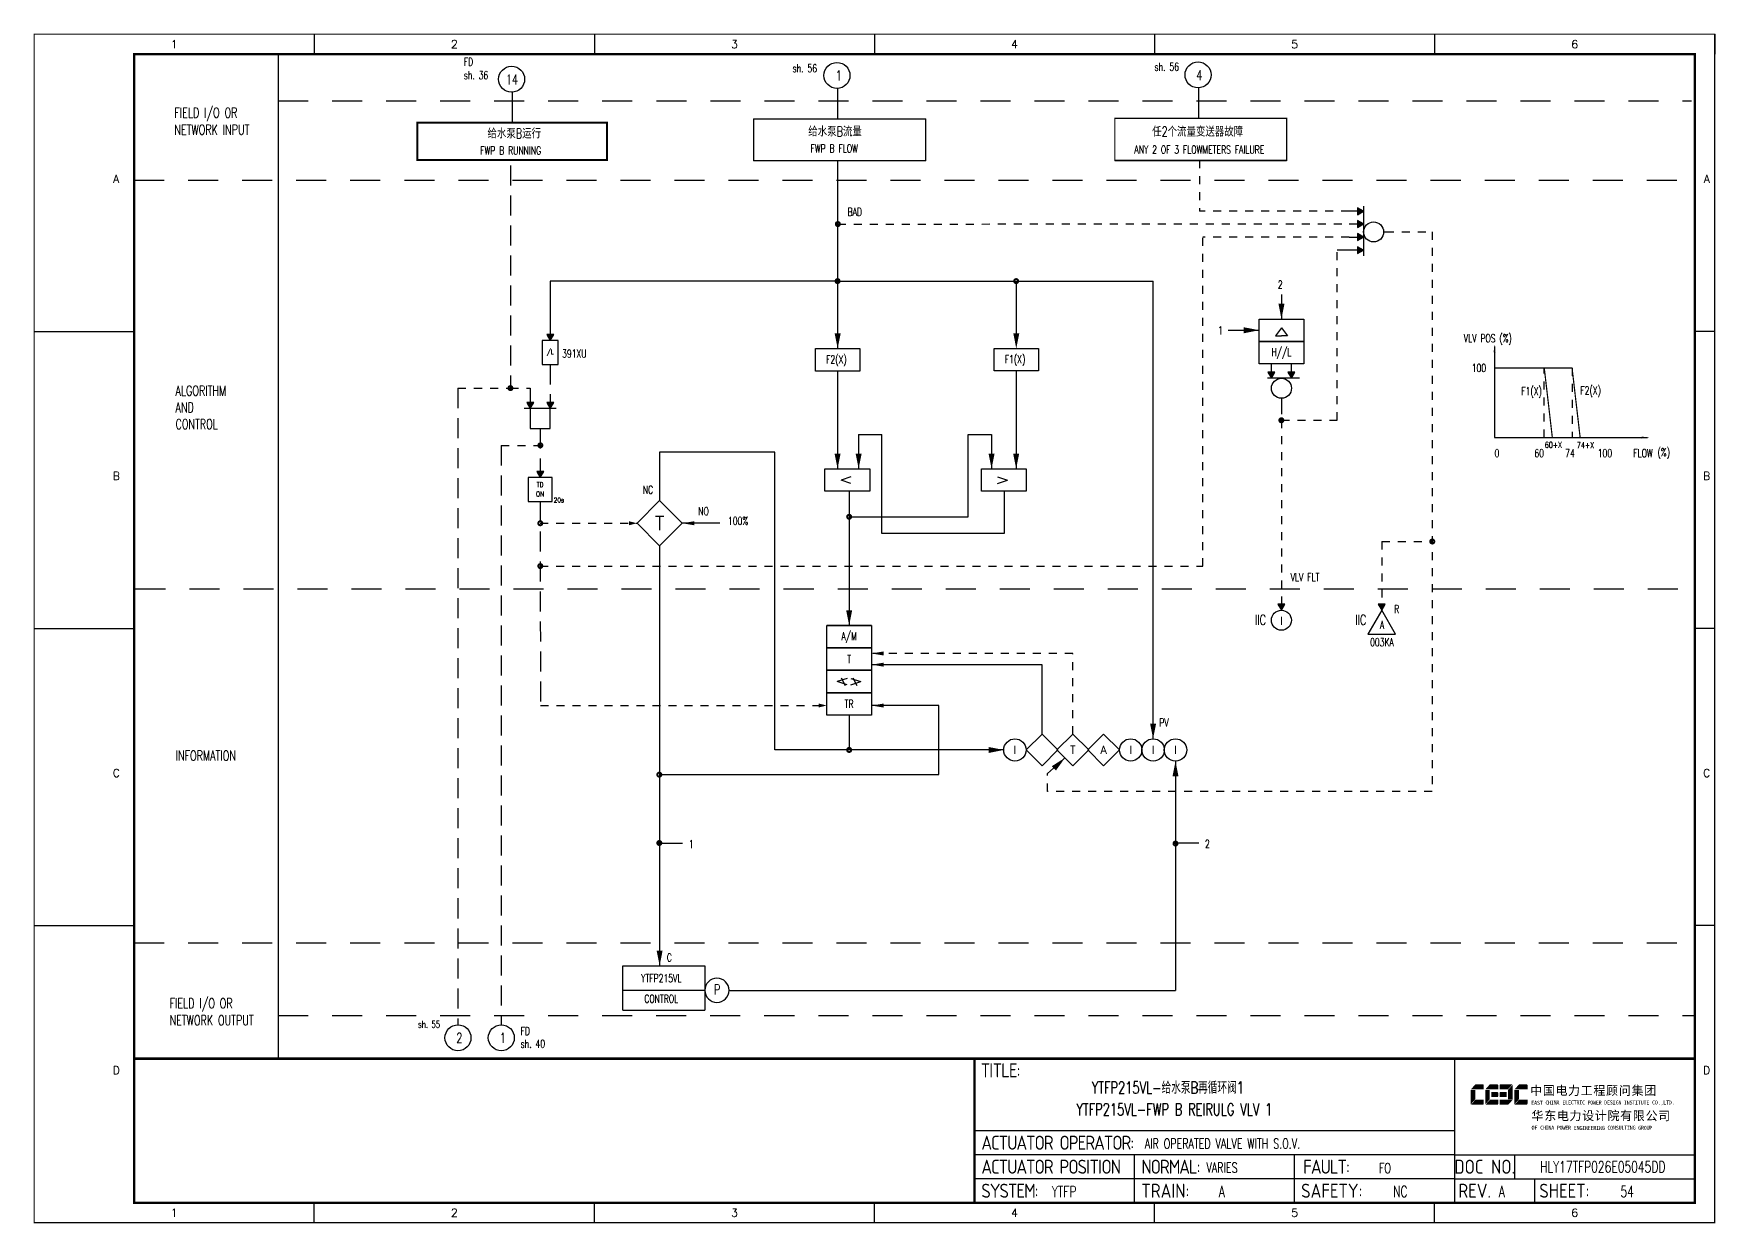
# Model space of a CAD drawing. Header units: millimetres. Extents: x 38833 to 52469, y 29493 to 32647.
# Drawn here: x 48469.6 to 48889.9, y 31646.2 to 31943.5 of the extents above; entities that cross this region are included whole.
import ezdxf
from ezdxf.enums import TextEntityAlignment as Align

# ---------------------------------------------------------------- set-up
doc = ezdxf.new("R2010")
doc.units = ezdxf.units.MM
for name, pattern in [('D2', [6, 2, -2, 2]), ('DASHED', [0.75, 0.5, -0.25]), ('JIS_02_0.7', [1.35, 0.75, -0.6])]:
    doc.linetypes.add(name, pattern=pattern)
for name, color, linetype in [('ALARM', 4, 'Continuous'), ('BLOCK', 7, 'Continuous'), ('BORDER', 1, 'Continuous'), ('DASH_2', 6, 'D2'), ('INSTRUMENT', 4, 'Continuous'), ('LINE_2', 6, 'Continuous'), ('MLINE', 6, 'Continuous'), ('TEXT', 7, 'Continuous'), ('TITLE', 1, 'Continuous'), ('TK', 7, 'Continuous'), ('图框_外框线', 7, 'Continuous'), ('图框_标题栏文字', 6, 'Continuous')]:
    doc.layers.add(name, color=color, linetype=linetype)
doc.styles.add('DANIEL', font='COMPLEX', dxfattribs={"width": 0.7, "bigfont": 'GVFS'})
doc.styles.add('ecepdi', font='simhei.ttf', dxfattribs={"width": 0.9})
doc.styles.get("Standard").update_dxf_attribs({"font": 'romans.shx', "width": 0.7, "bigfont": 'hztxta.shx'})
doc.styles.add('工程字', font='gbenor.shx', dxfattribs={"bigfont": 'gbcbig.shx'})

# ---------------------------------------------------------------- blocks, each defined once
blk = doc.blocks.new('A$C1E0003F3')
h = blk.add_hatch(color=152)
edge = h.paths.add_edge_path()
edge.add_ellipse((5.15, 4.41), major_axis=(0, 0.211), ratio=0.769231, start_angle=-90, end_angle=0)
edge.add_line((5.15, 4.62), (3.22, 4.62))
edge.add_line((3.22, 4.62), (2.09, 3.35))
edge.add_line((2.09, 3.35), (5.32, 3.35))
edge.add_line((5.32, 3.35), (5.32, 4.41))
h.paths.add_polyline_path([(3.22, 3.23), (2.09, 3.23), (2.09, -0.36), (3.22, 0.91)])
edge = h.paths.add_edge_path()
edge.add_line((5.32, 0.81), (3.27, 0.81))
edge.add_line((3.27, 0.81), (2.13, -0.46))
edge.add_line((2.13, -0.46), (5.15, -0.46))
edge.add_ellipse((5.15, -0.25), major_axis=(0, 0.211), ratio=0.769231, start_angle=180, end_angle=270)
edge.add_line((5.32, -0.25), (5.32, 0.81))
h = blk.add_hatch(color=152)
edge = h.paths.add_edge_path()
edge.add_ellipse((8.78, 4.41), major_axis=(0, 0.211), ratio=0.769231, start_angle=-90, end_angle=0)
edge.add_line((8.78, 4.62), (6.84, 4.62))
edge.add_line((6.84, 4.62), (5.71, 3.35))
edge.add_line((5.71, 3.35), (8.94, 3.35))
edge.add_line((8.94, 3.35), (8.94, 4.41))
h.paths.add_polyline_path([(6.84, 3.23), (5.71, 3.23), (5.71, -0.36), (6.84, 0.91)])
edge = h.paths.add_edge_path()
edge.add_ellipse((8.78, 2.49), major_axis=(0, 0.211), ratio=0.769231, start_angle=-90, end_angle=0)
edge.add_line((8.78, 2.7), (7.22, 2.7))
edge.add_line((7.22, 2.7), (7.22, 1.44))
edge.add_line((7.22, 1.44), (8.78, 1.44))
edge.add_ellipse((8.78, 1.65), major_axis=(0, 0.211), ratio=0.769231, start_angle=180, end_angle=270)
edge.add_line((8.94, 1.65), (8.94, 2.49))
edge = h.paths.add_edge_path()
edge.add_line((8.94, 0.81), (6.89, 0.81))
edge.add_line((6.89, 0.81), (5.75, -0.46))
edge.add_line((5.75, -0.46), (8.78, -0.46))
edge.add_ellipse((8.78, -0.25), major_axis=(0, 0.211), ratio=0.769231, start_angle=180, end_angle=270)
edge.add_line((8.94, -0.25), (8.94, 0.81))
h = blk.add_hatch(color=1)
edge = h.paths.add_edge_path()
edge.add_line((12.48, 4.62), (9.46, 4.62))
edge.add_ellipse((9.46, 4.41), major_axis=(0, 0.211), ratio=0.769231, start_angle=0, end_angle=90)
edge.add_line((9.3, 4.41), (9.3, 3.35))
edge.add_line((9.3, 3.35), (11.35, 3.35))
edge.add_line((11.35, 3.35), (12.48, 4.62))
h.paths.add_polyline_path([(12.57, 4.56), (11.38, 3.23), (11.38, 0.93), (12.57, 0.93)])
edge = h.paths.add_edge_path()
edge.add_line((11.03, 2.7), (9.46, 2.7))
edge.add_ellipse((9.46, 2.49), major_axis=(0, 0.211), ratio=0.769231, start_angle=0, end_angle=90)
edge.add_line((9.3, 2.49), (9.3, 1.65))
edge.add_ellipse((9.46, 1.65), major_axis=(0, 0.211), ratio=0.769231, start_angle=90, end_angle=180)
edge.add_line((9.46, 1.44), (11.03, 1.44))
edge.add_line((11.03, 1.44), (11.03, 2.7))
h = blk.add_hatch(color=152)
edge = h.paths.add_edge_path()
edge.add_ellipse((16.11, 4.41), major_axis=(0, 0.211), ratio=0.769231, start_angle=-90, end_angle=0)
edge.add_line((16.11, 4.62), (14.14, 4.62))
edge.add_line((14.14, 4.62), (13, 3.35))
edge.add_line((13, 3.35), (16.27, 3.35))
edge.add_line((16.27, 3.35), (16.27, 4.41))
h.paths.add_polyline_path([(14.14, 3.23), (13, 3.23), (13, -0.36), (14.14, 0.91)])
edge = h.paths.add_edge_path()
edge.add_line((16.27, 0.81), (14.18, 0.81))
edge.add_line((14.18, 0.81), (13.04, -0.46))
edge.add_line((13.04, -0.46), (16.03, -0.46))
edge.add_ellipse((16.03, -0.15), major_axis=(0, 0.316), ratio=0.769231, start_angle=180, end_angle=270)
edge.add_line((16.27, -0.15), (16.27, 0.81))
h = blk.add_hatch(color=1)
edge = h.paths.add_edge_path()
edge.add_line((12.58, 0.79), (9.3, 0.79))
edge.add_line((9.3, 0.79), (9.3, -0.27))
edge.add_ellipse((9.46, -0.27), major_axis=(0, 0.211), ratio=0.769231, start_angle=90, end_angle=180)
edge.add_line((9.46, -0.48), (11.43, -0.48))
edge.add_line((11.43, -0.48), (12.58, 0.79))
at = {"layer": 'TITLE', "color": 7, "style": 'ecepdi'}
for s, p in [('中', (16.92, 1.94)), ('国', (20.09, 2)), ('电', (23.25, 1.99)), ('力', (26.39, 1.96)), ('程', (32.71, 1.98)), ('顾', (35.9, 1.98)), ('问', (39.09, 1.94)), ('集', (42.26, 1.98)), ('团', (45.42, 2.01)), ('工', (29.53, 1.95)), ('华', (17.24, -4.31)), ('东', (20.45, -4.29)), ('电', (23.62, -4.35)), ('力', (26.75, -4.32)), ('设', (29.92, -4.3)), ('计', (33.05, -4.31)), ('院', (36.26, -4.29)), ('有', (39.41, -4.29)), ('限', (42.57, -4.32)), ('公', (45.78, -4.38)), ('司', (48.91, -4.35))]:
    blk.add_text(s, height=2.2, dxfattribs=at).set_placement(p)
at = {"layer": 'TITLE', "color": 7, "style": 'ecepdi', "width": 0.975}
for s, p in [('E', (17.58, 0.02)), ('A', (18.29, 0.03)), ('S', (19, 0.03)), ('T', (19.7, 0.03)), ('C', (21.1, 0.09)), ('H', (21.77, 0.09)), ('I', (22.46, 0.09)), ('N', (23.17, 0.1)), ('A', (23.86, 0.1)), ('E', (25.35, 0.09)), ('L', (26.05, 0.11)), ('E', (26.76, 0.1)), ('C', (27.46, 0.12)), ('T', (28.18, 0.11)), ('R', (28.87, 0.1)), ('I', (29.57, 0.11)), ('C', (30.28, 0.1)), ('P', (31.64, 0.09)), ('O', (32.32, 0.08)), ('W', (33.03, 0.08)), ('E', (33.72, 0.08)), ('R', (34.42, 0.09)), ('D', (35.81, 0.1)), ('E', (36.52, 0.1)), ('S', (37.2, 0.1)), ('I', (37.91, 0.09)), ('G', (38.68, 0.11)), ('N', (39.38, 0.09)), ('I', (40.72, 0.07)), ('N', (41.43, 0.08)), ('S', (42.14, 0.08)), ('T', (42.83, 0.08)), ('I', (43.52, 0.09)), ('T', (44.22, 0.07)), ('U', (44.93, 0.07)), ('T', (45.63, 0.08)), ('E', (46.34, 0.09)), ('C', (47.76, 0.11)), ('O', (48.48, 0.1)), ('L', (50.56, 0.1)), ('T', (51.27, 0.1)), ('D', (51.96, 0.1)), ('.', (49.23, 0.1)), (',', (49.87, 0.1)), ('.', (52.72, 0.11)), ('O', (17.67, -6.18)), ('OF', (18.01, -6.2)), ('F', (18.37, -6.2)), ('C', (19.8, -6.19)), ('H', (20.47, -6.19)), ('I', (21.15, -6.19)), ('N', (21.87, -6.18)), ('A', (22.56, -6.18)), ('P', (23.98, -6.2)), ('O', (24.66, -6.21)), ('W', (25.36, -6.21)), ('E', (26.06, -6.21)), ('R', (26.75, -6.2)), ('E', (28.19, -6.24)), ('N', (28.91, -6.27)), ('G', (29.62, -6.26)), ('I', (30.32, -6.27)), ('N', (31.02, -6.27)), ('E', (31.7, -6.28)), ('E', (32.41, -6.27)), ('R', (33.1, -6.24)), ('I', (33.81, -6.24)), ('N', (34.51, -6.26)), ('G', (35.2, -6.24)), ('C', (36.61, -6.19)), ('O', (37.3, -6.21)), ('N', (38, -6.2)), ('S', (38.71, -6.21)), ('U', (39.41, -6.18)), ('L', (40.11, -6.18)), ('T', (40.81, -6.19)), ('I', (41.51, -6.21)), ('N', (42.2, -6.21)), ('G', (42.91, -6.17)), ('G', (44.29, -6.2)), ('R', (45, -6.21)), ('O', (45.69, -6.22)), ('U', (46.39, -6.2)), ('P', (47.1, -6.23))]:
    blk.add_text(s, height=1, dxfattribs=at).set_placement(p, align=Align.MIDDLE_CENTER)
blk = doc.blocks.new('A$C4C92442A')
for p, q in [((70, 297), (70, 292)), ((140, 297), (140, 292)), ((210, 297), (210, 292)), ((280, 297), (280, 292)), ((350, 297), (350, 292)), ((420, 297), (420, 292)), ((0, 222.75), (25, 222.75)), ((420, 222.75), (415, 222.75)), ((0, 148.5), (25, 148.5)), ((420, 148.5), (415, 148.5)), ((0, 74.25), (25, 74.25)), ((420, 74.25), (415, 74.25)), ((70, 0), (70, 5)), ((140, 0), (140, 5)), ((210, 0), (210, 5)), ((280, 0), (280, 5)), ((350, 0), (350, 5))]:
    blk.add_line(p, q)
at = {"color": 4}
blk.add_line((60.97, 292.06), (60.97, 41.06), dxfattribs=at)
at = {"layer": 'MLINE', "color": 4}
blk.add_line((60.97, 292), (60.97, 41.47), dxfattribs=at)
at = {"layer": 'MLINE', "color": 4, "linetype": 'JIS_02_0.7', "ltscale": 10}
for p, q in [((60.98, 280.37), (414.21, 280.37)), ((25, 260.5), (415, 260.5)), ((25.3, 158.43), (414.81, 158.43)), ((25, 69.96), (415, 69.96)), ((60.97, 51.77), (415.31, 51.77))]:
    blk.add_line(p, q, dxfattribs=at)
at = {"layer": '图框_外框线'}
for p, q in [((355, 5), (355, 41)), ((355, 23), (235, 23)), ((355, 17), (235, 17)), ((275, 11), (275, 17)), ((315, 11), (315, 17)), ((355, 17), (415, 17)), ((370, 11), (370, 17)), ((355, 11), (235, 11)), ((355, 11), (235, 11)), ((275, 5), (275, 11)), ((315, 5), (315, 11)), ((355, 11), (415, 11)), ((375, 5), (375, 11))]:
    blk.add_line(p, q, dxfattribs=at)
for points, const_width in [([(0, 0), (420, 0), (420, 297), (0, 297)], 0.3), ([(25, 5), (415, 5), (415, 292), (25, 292)], 0.6)]:
    blk.add_lwpolyline(points, close=True, dxfattribs=dict(at, const_width=const_width))
at = {"layer": '图框_外框线', "const_width": 0.6}
blk.add_lwpolyline([(235, 41), (25, 41)], dxfattribs=at)
at = {"layer": '图框_外框线'}
blk.add_lwpolyline([(415, 41, 0.6, 0.6, 0), (235, 41, 0.6, 0.6, 0), (235, 5, 0, 0, 0)], format="xyseb", dxfattribs=at)
blk.add_blockref('A$C1E0003F3', (356.94, 29.95))
at = {"layer": 'MLINE', "color": 4, "char_height": 2.5, "width": 31.8959, "attachment_point": 1}
for s, insert in [('FIELD I/O OR', (35.03, 278.64)), ('NETWORK INPUT', (35.03, 274.39)), ('ALGORITHM\\PAND\\PCONTROL', (35.32, 209.16)), ('INFORMATION', (35.35, 117.98)), ('FIELD I/O OR', (33.84, 56.09)), ('NETWORK OUTPUT', (33.84, 51.84))]:
    blk.add_mtext(s, dxfattribs=dict(at, insert=insert))
at = {"layer": 'TK', "color": 3}
for s, p in [('1', (35, 294.5)), ('2', (105, 294.5)), ('3', (175, 294.5)), ('4', (245, 294.5)), ('5', (315, 294.5)), ('6', (385, 294.5)), ('1', (35, 2.5)), ('2', (105, 2.5)), ('3', (175, 2.5)), ('4', (245, 2.5)), ('5', (315, 2.5)), ('6', (385, 2.5))]:
    blk.add_text(s, height=2, dxfattribs=at).set_placement(p, align=Align.MIDDLE)
for s, p in [('A', (20.5, 259.88)), ('A', (418, 259.88)), ('B', (20.5, 185.62)), ('B', (418, 185.62)), ('C', (20.5, 111.38)), ('C', (418, 111.38)), ('D', (20.5, 37.12)), ('D', (418, 37.12))]:
    blk.add_text(s, height=2, dxfattribs=at).set_placement(p, align=Align.CENTER)
at = {"layer": '图框_标题栏文字', "char_height": 3.5, "style": '工程字'}
for s, insert, width, attachment_point in [('{\\T0.9; TITLE:}', (234.86, 38.09), 14.2249, 4), ('{\\T0.9; ACTUATOR OPERATOR:}', (235, 20), 40, 4), ('{\\T0.9; ACTUATOR POSITION}', (235, 14), 45, 4), ('{\\T0.9; NORMAL:}', (275, 14), 18.2557, 4), ('{\\T0.9; FAULT:}', (315.44, 14), 15, 4), ('DOC NO.', (362.5, 14), 15, 5), ('{\\T0.9; SYSTEM:}', (235, 8), 17.9526, 4), ('{\\T0.9; }TRAIN: ', (275, 8), 17.6638, 4), ('SAFETY:', (324.3, 8), 22.3993, 5), ('REV.', (360, 8), 10, 5), ('SHEET:', (382.42, 8), 20, 5)]:
    blk.add_mtext(s, dxfattribs=dict(at, insert=insert, width=width, attachment_point=attachment_point))
blk = doc.blocks.new('USR16')
at = {"layer": 'MLINE'}
blk.add_lwpolyline([(0, 0, 0, 1, 0), (0, 4, 1, 1, 0)], format="xyseb", dxfattribs=at)
blk = doc.blocks.new('*X19')
at = {"color": 0}
for p, q in [((207.62, 342.26), (207.74, 342.37)), ((207.77, 342.4), (207.84, 342.47)), ((207.81, 342.3), (207.88, 342.37)), ((207.9, 342.39), (208.01, 342.5)), ((207.9, 342.25), (207.95, 342.3)), ((208.02, 342.37), (208.13, 342.48)), ((208.09, 342.3), (208.18, 342.38)), ((208.18, 342.24), (208.23, 342.3)), ((208.19, 342.4), (208.23, 342.44)), ((208.31, 342.37), (208.32, 342.39)), ((208.37, 342.3), (208.39, 342.31)), ((207.5, 341.99), (207.51, 342)), ((207.52, 341.87), (207.55, 341.9)), ((207.53, 342.16), (207.57, 342.2)), ((207.56, 341.77), (207.59, 341.8)), ((207.61, 342.1), (207.62, 342.12)), ((207.61, 341.68), (207.62, 341.69)), ((207.62, 341.83), (207.89, 342.1)), ((207.62, 341.98), (207.75, 342.1)), ((207.69, 341.61), (207.87, 341.8)), ((207.73, 341.8), (207.76, 341.82)), ((207.77, 341.56), (207.82, 341.6)), ((207.87, 341.52), (207.91, 341.55)), ((207.9, 342.11), (207.99, 342.2)), ((207.9, 341.97), (207.93, 342)), ((207.9, 341.83), (207.97, 341.9)), ((207.9, 341.68), (208.02, 341.8)), ((208, 341.5), (208.05, 341.55)), ((208.03, 342.1), (208.13, 342.2)), ((208.07, 342), (208.18, 342.1)), ((208.12, 341.9), (208.18, 341.96)), ((208.16, 341.8), (208.18, 341.82)), ((208.17, 341.53), (208.19, 341.55)), ((208.18, 341.68), (208.2, 341.7)), ((208.24, 341.6), (208.44, 341.8)), ((208.32, 342.1), (208.44, 342.23)), ((208.32, 341.82), (208.45, 341.95)), ((208.46, 342.1), (208.48, 342.13)), ((208.46, 341.82), (208.47, 341.83)), ((208.5, 342), (208.5, 342))]:
    blk.add_line(p, q, dxfattribs=at)
blk = doc.blocks.new('*X18')
at = {"color": 0}
for p, q in [((207.6, 342.3), (208.4, 342.3)), ((207.7, 342.4), (207.9, 342.4)), ((208.18, 342.4), (208.3, 342.4)), ((207.51, 341.9), (207.62, 341.9)), ((207.54, 342.2), (207.62, 342.2)), ((207.54, 341.8), (208.46, 341.8)), ((207.55, 342.1), (207.62, 342.1)), ((207.6, 341.7), (207.62, 341.7)), ((207.7, 341.6), (207.9, 341.6)), ((207.82, 342.1), (207.9, 342.1)), ((207.9, 342.2), (208.18, 342.2)), ((207.9, 341.9), (208.18, 341.9)), ((208.18, 341.7), (208.4, 341.7)), ((208.18, 341.6), (208.3, 341.6)), ((208.45, 342.2), (208.46, 342.2)), ((208.45, 341.9), (208.49, 341.9))]:
    blk.add_line(p, q, dxfattribs=at)
blk = doc.blocks.new('*X17')
at = {"color": 0}
for p, q in [((207.5, 342), (207.625, 342)), ((207.9, 342), (208.175, 342)), ((208.45, 342), (208.5, 342))]:
    blk.add_line(p, q, dxfattribs=at)
blk = doc.blocks.new('*X16')
at = {"color": 0}
for p, q in [((207.825, 342.375), (207.9, 342.375)), ((207.625, 341.75), (207.625, 341.825))]:
    blk.add_line(p, q, dxfattribs=at)
blk = doc.blocks.new('*X15')
at = {"color": 0}
for p, q in [((207.62, 342.1), (207.62, 342.3)), ((207.67, 342.37), (207.82, 342.37)), ((207.9, 342.37), (207.9, 342.49)), ((207.9, 342.37), (208.1, 342.37)), ((207.9, 342.1), (207.9, 342.3)), ((208.18, 342.37), (208.18, 342.47)), ((208.18, 342.37), (208.33, 342.37)), ((208.18, 342.1), (208.18, 342.3)), ((207.51, 342.1), (207.55, 342.1)), ((207.53, 341.82), (207.55, 341.82)), ((207.62, 342.1), (207.82, 342.1)), ((207.62, 341.82), (207.62, 342.02)), ((207.62, 341.82), (207.82, 341.82)), ((207.62, 341.67), (207.62, 341.75)), ((207.78, 341.55), (207.82, 341.55)), ((207.9, 342.1), (208.1, 342.1)), ((207.9, 341.82), (207.9, 342.02)), ((207.9, 341.82), (208.1, 341.82)), ((207.9, 341.55), (207.9, 341.75)), ((207.9, 341.55), (208.1, 341.55)), ((208.18, 342.1), (208.37, 342.1)), ((208.18, 341.82), (208.18, 342.02)), ((208.18, 341.82), (208.37, 341.82)), ((208.18, 341.55), (208.18, 341.75)), ((208.18, 341.55), (208.22, 341.55)), ((208.45, 342.1), (208.45, 342.22)), ((208.45, 342.1), (208.49, 342.1)), ((208.45, 341.82), (208.45, 342.02)), ((208.45, 341.82), (208.47, 341.82))]:
    blk.add_line(p, q, dxfattribs=at)
blk = doc.blocks.new('USR06')
at = {"layer": 'MLINE'}
blk.add_circle((0, 0), 0.5, dxfattribs=at)
for name in ['*X19', '*X17', '*X15', '*X18', '*X16']:
    blk.add_blockref(name, (-208, -342), dxfattribs=at)
blk = doc.blocks.new('ARROW')
at = {"layer": 'DASH_2'}
blk.add_blockref('USR16', (0, 0), dxfattribs=at)
blk = doc.blocks.new('DOT')
at = {"const_width": 0.5}
blk.add_lwpolyline([(-0.25, 0, 1), (0.25, 0, 1)], format="xyb", close=True, dxfattribs=at)
blk = doc.blocks.new('INS00')
at = {"layer": 'INSTRUMENT', "color": 0}
blk.add_lwpolyline([(6, 0, 1), (-6, 0, 1)], format="xyb", close=True, dxfattribs=at)
at = {"layer": 'INSTRUMENT', "flags": 1}
for tag, p in [('INSNAM', (0, 9)), ('INSDGN', (0, -9)), ('INSSUP', (0, -15)), ('INSTYP', (0, -12)), ('INSMAN', (0, -18)), ('INSREM', (0, -21))]:
    blk.add_attdef(tag, text='', height=3, dxfattribs=at).set_placement(p, align=Align.TOP_CENTER)
at = {"layer": 'INSTRUMENT', "width": 0.7}
for tag, p in [('INSIDE', (0, 2)), ('INSSYS', (0, -2))]:
    blk.add_attdef(tag, text='', height=2.5, dxfattribs=at).set_placement(p, align=Align.MIDDLE)
for tag, p in [('INSHH', (6, 3.5)), ('INSL', (6, -3)), ('INSLL', (6, -6))]:
    blk.add_attdef(tag, p, '', height=2.5, dxfattribs=at)
at = {"layer": 'INSTRUMENT', "linetype": 'DASHED', "width": 0.7}
blk.add_attdef('INSH', (6, 0.5), '', height=2.5, dxfattribs=at)
blk = doc.blocks.new('huo')
at = {"layer": 'BORDER'}
for points in [[(-72.15, 909.27), (-73.65, 910.13), (-73.65, 908.4)], [(-72.15, 904.27), (-73.65, 905.13), (-73.65, 903.4)]]:
    blk.add_hatch(color=256, dxfattribs=at).paths.add_polyline_path(points)
for p, q in [((-72.15, 909.27), (-75.75, 909.27)), ((-72.15, 911.28), (-72.15, 903.28)), ((-72.15, 904.27), (-75.75, 904.27)), ((-67.15, 906.77), (-65.15, 906.77))]:
    blk.add_line(p, q, dxfattribs=at)
for points in [[(-72.15, 909.27), (-73.65, 910.13), (-73.65, 908.4)], [(-72.15, 904.27), (-73.65, 905.13), (-73.65, 903.4)]]:
    blk.add_lwpolyline(points, close=True, dxfattribs=at)
blk.add_circle((-69.65, 906.77), 2.5, dxfattribs=at)

msp = doc.modelspace()

# ---------------------------------------------------------------- hatches: boundary and pattern name
for points in [[(48781.42, 31799.43), (48782.28, 31800.93), (48780.55, 31800.93)], [(48806.49, 31799.43), (48807.36, 31800.93), (48805.62, 31800.93)]]:
    msp.add_hatch(color=256).paths.add_polyline_path(points)
at = {"layer": 'BORDER'}
for points in [[(48801.97, 31899.15), (48800.47, 31900.02), (48800.47, 31898.28)], [(48801.97, 31895.97), (48800.47, 31896.84), (48800.47, 31895.11)], [(48801.97, 31892.69), (48800.47, 31893.56), (48800.47, 31891.82)], [(48801.97, 31889.4), (48800.47, 31890.27), (48800.47, 31888.54)], [(48598.7, 31866.8), (48599.57, 31868.3), (48597.84, 31868.3)], [(48593.7, 31849.84), (48594.57, 31851.34), (48592.84, 31851.34)], [(48598.7, 31849.84), (48599.57, 31851.34), (48597.84, 31851.34)], [(48596.21, 31832.62), (48597.07, 31834.12), (48595.34, 31834.12)]]:
    msp.add_hatch(color=256, dxfattribs=at).paths.add_polyline_path(points)

# ---------------------------------------------------------------- linework, layer by layer
for p, q in [((48589.19, 31928.89), (48589.19, 31921.29)), ((48670.5, 31929.83), (48670.5, 31922.23)), ((48760.74, 31929.98), (48760.74, 31922.38)), ((48649.56, 31922.23), (48692.48, 31922.23)), ((48649.56, 31911.72), (48649.56, 31922.23)), ((48692.48, 31922.23), (48692.48, 31911.72)), ((48739.8, 31922.38), (48782.73, 31922.38)), ((48782.73, 31922.38), (48782.73, 31911.87)), ((48568.26, 31921.29), (48611.18, 31921.29)), ((48692.48, 31911.72), (48649.56, 31911.72)), ((48782.73, 31911.75), (48739.8, 31911.75)), ((48798.38, 31889.4), (48795.39, 31889.4)), ((48598.7, 31881.68), (48598.7, 31866.8)), ((48670.56, 31881.68), (48598.7, 31881.68)), ((48675.77, 31843.35), (48675.77, 31834.78)), ((48675.77, 31843.35), (48681.6, 31843.35)), ((48681.6, 31818.58), (48681.6, 31843.35)), ((48703.16, 31822.79), (48703.16, 31843.35)), ((48703.16, 31843.35), (48708.99, 31843.35)), ((48708.99, 31843.35), (48708.99, 31834.78)), ((48654.86, 31838.93), (48626.03, 31838.93)), ((48626.03, 31838.93), (48626.03, 31826.83)), ((48654.86, 31764.51), (48654.86, 31838.93)), ((48712.17, 31829.18), (48712.17, 31818.58)), ((48673.4, 31822.79), (48703.16, 31822.79)), ((48712.17, 31818.58), (48681.6, 31818.58)), ((48695.81, 31775.61), (48679, 31775.61)), ((48695.81, 31758.41), (48695.81, 31775.61)), ((48670.5, 31764.51), (48654.86, 31764.51)), ((48626.48, 31758.41), (48695.81, 31758.41)), ((48616.81, 31704.47), (48637.32, 31704.47)), ((48616.81, 31699.48), (48637.32, 31699.48))]:
    msp.add_line(p, q)
at = {"linetype": 'DASHED', "ltscale": 10}
for p, q in [((48588.75, 31910.56), (48588.75, 31854.94)), ((48598.7, 31860.8), (48598.7, 31849.84)), ((48575.64, 31854.94), (48575.64, 31695.85)), ((48593.7, 31854.94), (48593.7, 31849.84)), ((48596.2, 31844.84), (48596.2, 31832.62)), ((48586.47, 31840.63), (48586.47, 31695.85)), ((48596.2, 31826.62), (48596.23, 31775.62))]:
    msp.add_line(p, q, dxfattribs=at)
at = {"linetype": 'D2'}
for p, q in [((48847.12, 31842.58), (48847.12, 31859.98)), ((48854.07, 31859.98), (48854.07, 31842.58))]:
    msp.add_line(p, q, dxfattribs=at)
for points, const_width in [([(48649.56, 31922.23), (48692.48, 31922.23), (48692.48, 31911.72), (48649.56, 31911.72), (48649.56, 31922.23)], 0.3), ([(48739.8, 31922.38), (48782.73, 31922.38), (48782.73, 31911.87), (48739.8, 31911.87), (48739.8, 31922.38)], 0.3), ([(48565.49, 31921.29), (48612.89, 31921.29), (48612.89, 31911.95), (48565.49, 31911.95), (48565.49, 31921.29)], 0.5), ([(48854.07, 31859.98), (48834.7, 31859.98)], 0.3), ([(48847.12, 31859.98), (48849.14, 31842.58), (48863.57, 31842.58)], 0.3), ([(48854.07, 31859.98), (48856.09, 31842.58), (48863.49, 31842.58)], 0.3)]:
    msp.add_lwpolyline(points, dxfattribs=dict(const_width=const_width))
at = {"const_width": 0.5}
for points in [[(48670.07, 31895.94, 1), (48671.07, 31895.94, 1)], [(48670, 31881.68, 1), (48671, 31881.68, 1)], [(48670, 31881.68, 1), (48671, 31881.68, 1)], [(48714.64, 31881.68, 1), (48715.64, 31881.68, 1)], [(48714.64, 31881.68, 1), (48715.64, 31881.68, 1)], [(48588.25, 31854.94, 1), (48589.25, 31854.94, 1)], [(48780.92, 31846.9, 1), (48781.92, 31846.9, 1)], [(48595.73, 31840.63, 1), (48596.73, 31840.63, 1)], [(48595.71, 31821.17, 1), (48596.71, 31821.17, 1)], [(48672.9, 31822.79, 1), (48673.9, 31822.79, 1)], [(48672.9, 31822.79, 1), (48673.9, 31822.79, 1)], [(48818.64, 31816.6, 1), (48819.64, 31816.6, 1)], [(48595.71, 31810.47, 1), (48596.71, 31810.47, 1)], [(48672.9, 31764.51, 1), (48673.9, 31764.51, 1)], [(48625.45, 31758.34, 1), (48626.45, 31758.34, 1)], [(48625.45, 31741.26, 1), (48626.45, 31741.26, 1)], [(48754.46, 31741.13, 1), (48755.46, 31741.13, 1)]]:
    msp.add_lwpolyline(points, format="xyb", close=True, dxfattribs=at)
for points in [[(48781.44, 31872.2, 0, 1.5, 0), (48781.44, 31876.01, 1.5, 1.5, 0)], [(48670.53, 31864.8, 0, 1.5, 0), (48670.53, 31868.61, 1.5, 1.5, 0)], [(48715.17, 31864.82, 0, 1.5, 0), (48715.17, 31868.63, 1.5, 1.5, 0)], [(48775.84, 31869.4, 0, 1.5, 0), (48772.03, 31869.4, 1.5, 1.5, 0)], [(48670.5, 31834.78, 0, 1.5, 0), (48670.5, 31838.58, 1.5, 1.5, 0)], [(48675.77, 31834.78, 0, 1.5, 0), (48675.77, 31838.58, 1.5, 1.5, 0)], [(48708.99, 31834.78, 0, 1.5, 0), (48708.99, 31838.58, 1.5, 1.5, 0)], [(48715.14, 31834.78, 0, 1.5, 0), (48715.14, 31838.58, 1.5, 1.5, 0)], [(48673.4, 31795.63, 0, 1.5, 0), (48673.4, 31799.43, 1.5, 1.5, 0)], [(48749.36, 31767.31, 0, 1.5, 0), (48749.36, 31771.11, 1.5, 1.5, 0)], [(48712.04, 31764.51, 0, 1.5, 0), (48708.23, 31764.51, 1.5, 1.5, 0)], [(48727.32, 31762.53, 0, 1.5, 0), (48724.56, 31759.91, 1.5, 1.5, 0)], [(48754.96, 31761.71, 0, 1.5, 0), (48754.96, 31757.91, 1.5, 1.5, 0)], [(48626.03, 31710.59, 0, 1.5, 0), (48626.03, 31714.4, 1.5, 1.5, 0)]]:
    msp.add_lwpolyline(points, format="xyseb")
for points in [[(48781.42, 31799.43), (48782.28, 31800.93), (48780.55, 31800.93)], [(48806.49, 31799.43), (48807.36, 31800.93), (48805.62, 31800.93)]]:
    msp.add_lwpolyline(points, close=True)
at = {"color": 1}
msp.add_lwpolyline([(48809.95, 31793.43), (48806.49, 31799.43), (48803.03, 31793.43)], close=True, dxfattribs=at)
msp.add_lwpolyline([(48616.81, 31699.48), (48616.81, 31710.59), (48637.32, 31710.59), (48637.32, 31699.48)])
for centre, radius in [((48589.04, 31932.12), 3.25), ((48670.35, 31933.08), 3.25), ((48760.59, 31933.21), 3.25), ((48781.42, 31796.93), 2.5), ((48575.64, 31692.6), 3.25), ((48586.47, 31692.59), 3.25)]:
    msp.add_circle(centre, radius)
at = {"layer": 'ALARM'}
for points in [[(48626.03, 31815.52), (48620.38, 31821.17), (48626.03, 31826.83), (48631.69, 31821.17)], [(48721.6, 31760.55), (48717.64, 31764.51), (48721.6, 31768.47), (48725.56, 31764.51)], [(48729.3, 31760.55), (48725.34, 31764.51), (48729.3, 31768.47), (48733.26, 31764.51)], [(48737, 31760.55), (48733.04, 31764.51), (48737, 31768.47), (48740.96, 31764.51)]]:
    msp.add_lwpolyline(points, close=True, dxfattribs=at)
at = {"layer": 'BLOCK'}
for p, q in [((48775.84, 31872.2), (48787.04, 31872.2)), ((48775.84, 31866.6), (48775.84, 31872.2)), ((48787.04, 31872.2), (48787.04, 31866.6)), ((48664.98, 31864.8), (48676.08, 31864.8)), ((48664.98, 31859.2), (48664.98, 31864.8)), ((48676.08, 31864.8), (48676.08, 31859.2)), ((48709.62, 31864.82), (48720.72, 31864.82)), ((48709.62, 31859.22), (48709.62, 31864.82)), ((48720.72, 31864.82), (48720.72, 31859.22)), ((48787.04, 31866.6), (48775.84, 31866.6)), ((48775.84, 31866.6), (48787.04, 31866.6)), ((48775.84, 31861), (48775.84, 31866.6)), ((48787.04, 31866.6), (48787.04, 31861)), ((48676.08, 31859.2), (48664.98, 31859.2)), ((48720.72, 31859.22), (48709.62, 31859.22)), ((48787.04, 31861), (48775.84, 31861)), ((48667.35, 31834.78), (48678.55, 31834.78)), ((48667.35, 31829.18), (48667.35, 31834.78)), ((48678.55, 31834.78), (48678.55, 31829.18)), ((48706.45, 31834.78), (48717.65, 31834.78)), ((48706.45, 31829.18), (48706.45, 31834.78)), ((48717.65, 31834.78), (48717.65, 31829.18)), ((48678.55, 31829.18), (48667.35, 31829.18)), ((48717.65, 31829.18), (48706.45, 31829.18)), ((48667.8, 31795.63), (48679, 31795.63)), ((48667.8, 31795.63), (48679, 31795.63)), ((48679, 31795.63), (48667.8, 31795.63)), ((48667.8, 31790.03), (48667.8, 31795.63)), ((48679, 31795.63), (48679, 31790.03)), ((48667.8, 31790.03), (48679, 31790.03)), ((48679, 31790.03), (48667.8, 31790.03)), ((48667.8, 31790.03), (48679, 31790.03)), ((48667.8, 31784.43), (48667.8, 31790.03)), ((48679, 31790.03), (48679, 31784.43)), ((48667.8, 31784.43), (48679, 31784.43)), ((48667.8, 31784.43), (48679, 31784.43)), ((48679, 31784.43), (48667.8, 31784.43)), ((48667.8, 31778.83), (48667.8, 31784.43)), ((48679, 31784.43), (48679, 31778.83)), ((48679, 31778.83), (48667.8, 31778.83)), ((48667.8, 31778.83), (48679, 31778.83)), ((48667.8, 31773.23), (48667.8, 31778.83)), ((48679, 31778.83), (48679, 31773.23)), ((48679, 31773.23), (48667.8, 31773.23))]:
    msp.add_line(p, q, dxfattribs=at)
at = {"layer": 'BORDER'}
for p, q in [((48801.97, 31899.15), (48798.38, 31899.15)), ((48801.97, 31900.37), (48801.97, 31887.97)), ((48798.38, 31895.97), (48801.97, 31895.97)), ((48798.38, 31892.69), (48801.97, 31892.69)), ((48806.97, 31893.96), (48808.97, 31893.96)), ((48801.97, 31889.4), (48798.38, 31889.4)), ((48598.7, 31868.8), (48598.7, 31866.8)), ((48598.7, 31860.8), (48598.7, 31858.8)), ((48593.7, 31853.43), (48593.7, 31849.84)), ((48598.7, 31853.43), (48598.7, 31849.84)), ((48600.2, 31849.84), (48592.2, 31849.84)), ((48596.2, 31844.84), (48596.2, 31842.84)), ((48596.21, 31834.62), (48596.21, 31832.62)), ((48596.21, 31826.62), (48596.21, 31824.62))]:
    msp.add_line(p, q, dxfattribs=at)
for points in [[(48801.97, 31899.15), (48800.47, 31900.02), (48800.47, 31898.28)], [(48801.97, 31895.97), (48800.47, 31896.84), (48800.47, 31895.11)], [(48801.97, 31892.69), (48800.47, 31893.56), (48800.47, 31891.82)], [(48801.97, 31889.4), (48800.47, 31890.27), (48800.47, 31888.54)], [(48598.7, 31866.8), (48599.57, 31868.3), (48597.84, 31868.3)], [(48600.7, 31860.8), (48600.7, 31866.8), (48596.7, 31866.8), (48596.7, 31860.8)], [(48593.7, 31849.84), (48594.57, 31851.34), (48592.84, 31851.34)], [(48598.7, 31849.84), (48599.57, 31851.34), (48597.84, 31851.34)], [(48598.7, 31844.84), (48598.7, 31849.84), (48593.7, 31849.84), (48593.7, 31844.84)], [(48596.21, 31832.62), (48597.07, 31834.12), (48595.34, 31834.12)], [(48599.21, 31826.62), (48599.21, 31832.62), (48593.21, 31832.62), (48593.21, 31826.62)]]:
    msp.add_lwpolyline(points, close=True, dxfattribs=at)
msp.add_circle((48804.47, 31893.96), 2.5, dxfattribs=at)
at = {"layer": 'DASH_2', "color": 0}
for p, q in [((48760.96, 31911.88), (48760.96, 31899.15)), ((48798.38, 31899.15), (48760.96, 31899.15)), ((48670.57, 31895.94), (48800.17, 31895.97)), ((48761.77, 31810.47), (48761.77, 31892.69)), ((48798.38, 31892.69), (48761.77, 31892.69)), ((48807.5, 31893.96), (48819.14, 31893.97)), ((48819.14, 31893.97), (48819.14, 31754.13)), ((48795.39, 31846.89), (48795.39, 31889.4)), ((48575.64, 31854.94), (48589.25, 31854.94)), ((48588.75, 31854.94), (48593.7, 31854.94)), ((48781.44, 31850.4), (48781.44, 31846.89)), ((48781.42, 31846.9), (48781.42, 31799.43)), ((48781.44, 31846.89), (48795.39, 31846.89)), ((48586.47, 31840.63), (48596.73, 31840.63)), ((48596.2, 31821.17), (48620.38, 31821.17)), ((48806.49, 31816.6), (48806.49, 31799.43)), ((48806.49, 31816.6), (48819.14, 31816.6)), ((48596.21, 31810.47), (48761.77, 31810.47)), ((48729.3, 31788.63), (48679, 31788.63)), ((48729.3, 31768.47), (48729.3, 31788.63)), ((48596.23, 31775.62), (48667.79, 31775.62)), ((48723, 31758.67), (48727.32, 31762.53)), ((48723, 31754.14), (48723, 31758.67)), ((48819.14, 31754.14), (48723, 31754.14))]:
    msp.add_line(p, q, dxfattribs=at)
for points in [[(48618.38, 31821.17, 1, 0, 0), (48620.38, 31821.17, 0, 0, 0)], [(48634.69, 31821.17, 1, 0, 0), (48631.69, 31821.17, 0, 0, 0)], [(48682, 31788.63, 1, 0, 0), (48679, 31788.63, 0, 0, 0)], [(48682, 31785.83, 1, 0, 0), (48679, 31785.83, 0, 0, 0)], [(48665.79, 31775.62, 1, 0, 0), (48667.79, 31775.62, 0, 0, 0)], [(48682, 31775.61, 1, 0, 0), (48679, 31775.61, 0, 0, 0)]]:
    msp.add_lwpolyline(points, format="xyseb", dxfattribs=at)
at = {"layer": 'INSTRUMENT'}
for p, q in [((48781.44, 31869.96), (48779.97, 31868)), ((48779.97, 31868), (48781.44, 31868)), ((48781.44, 31869.96), (48782.91, 31868)), ((48782.91, 31868), (48781.44, 31868)), ((48673.85, 31832.76), (48671.4, 31831.94)), ((48673.85, 31831.12), (48671.4, 31831.94)), ((48710.5, 31832.76), (48712.95, 31831.94)), ((48710.5, 31831.12), (48712.95, 31831.94)), ((48672.87, 31782.41), (48670.42, 31781.59)), ((48672.87, 31780.78), (48670.42, 31781.59)), ((48671.4, 31782.57), (48672.38, 31780.61)), ((48673.85, 31782.41), (48676.3, 31781.59)), ((48673.85, 31780.78), (48676.3, 31781.59)), ((48674.34, 31782.57), (48675.32, 31780.61))]:
    msp.add_line(p, q, dxfattribs=at)
for points in [[(48721.6, 31766.23, 0, 0.49, 0), (48721.6, 31765.25, 0, 0, 0), (48721.6, 31764.27, 0, 0, 0)], [(48721.6, 31762.31, 0, 0.49, 0), (48721.6, 31763.29, 0, 0, 0), (48721.6, 31764.27, 0, 0, 0)]]:
    msp.add_lwpolyline(points, format="xyseb", dxfattribs=at)
for centre in [(48714.84, 31764.51), (48743.76, 31764.51), (48749.36, 31764.51), (48754.96, 31764.51)]:
    msp.add_circle(centre, 2.8, dxfattribs=at)
at = {"layer": 'MLINE', "color": 0}
for p, q in [((48670.5, 31911.72), (48670.5, 31864.8)), ((48670.5, 31881.68), (48735.6, 31881.68)), ((48715.14, 31881.68), (48715.14, 31867.01)), ((48734.64, 31881.68), (48749.36, 31881.68)), ((48749.36, 31767.31), (48749.36, 31881.68)), ((48670.5, 31877.29), (48670.5, 31864.8)), ((48781.44, 31878.36), (48781.44, 31872.2)), ((48768.16, 31869.4), (48775.84, 31869.4)), ((48670.5, 31859.2), (48670.5, 31834.78)), ((48715.14, 31859.22), (48715.14, 31834.78)), ((48673.4, 31829.18), (48673.4, 31808.95)), ((48641.04, 31821.17), (48631.69, 31821.17)), ((48626.03, 31815.52), (48626.03, 31710.59)), ((48673.4, 31809.42), (48673.4, 31795.63)), ((48721.6, 31785.83), (48679, 31785.83)), ((48721.6, 31768.47), (48721.6, 31785.83)), ((48673.4, 31773.23), (48673.4, 31764.51)), ((48712.04, 31764.51), (48670.5, 31764.51)), ((48754.96, 31761.71), (48754.96, 31704.4)), ((48625.95, 31741.26), (48631.76, 31741.26)), ((48754.96, 31741.31), (48760.76, 31741.31)), ((48643.37, 31704.4), (48754.96, 31704.4))]:
    msp.add_line(p, q, dxfattribs=at)
at = {"layer": 'MLINE'}
for p, q in [((48834.7, 31865.37), (48834.7, 31842.58)), ((48834.7, 31842.58), (48872.92, 31842.58))]:
    msp.add_line(p, q, dxfattribs=at)
for points in [[(48834.7, 31863.9, 0.49, 0, 0), (48834.7, 31865.86, 0, 0, 0)], [(48871.45, 31842.58, 0.49, 0, 0), (48873.41, 31842.58, 0, 0, 0)]]:
    msp.add_lwpolyline(points, format="xyseb", dxfattribs=at)

# ---------------------------------------------------------------- block references
msp.add_blockref('A$C4C92442A', (48469.73, 31646.37))
at = {"rotation": 270}
msp.add_blockref('huo', (47874.67, 31785.24), dxfattribs=at)
at = {"layer": 'DASH_2', "color": 0, "xscale": 0.7000000000007276, "yscale": 0.7000000000007276, "zscale": 0.7000000000007276}
for name, p in [('USR06', (48781.42, 31846.9)), ('USR16', (48749.36, 31767.31)), ('DOT', (48754.96, 31741.31))]:
    msp.add_blockref(name, p, dxfattribs=at)
at = {"layer": 'DASH_2', "color": 0, "yscale": 0.7000000000007276}
for name, p, xscale, zscale, rotation in [('USR16', (48679, 31788.63), -0.7000000000007276, 0.7, 270), ('USR16', (48679, 31785.83), -0.7000000000007276, 0.7, 270), ('USR16', (48727.32, 31762.53), 0.6999999999984069, 0.7, 130.9473435082727), ('ARROW', (48754.96, 31761.71), 0.7000000000007276, 0.7000000000007276, 180)]:
    msp.add_blockref(name, p, dxfattribs=dict(at, xscale=xscale, zscale=zscale, rotation=rotation))
at = {"layer": 'DASH_2', "xscale": 0.7000000000007276, "yscale": 0.7000000000007276, "zscale": 0.7000000000007276}
msp.add_blockref('USR06', (48625.95, 31741.26), dxfattribs=at)
at = {"layer": 'MLINE', "color": 0, "xscale": 0.7000000000007276, "yscale": 0.7000000000007276, "zscale": 0.7000000000007276}
for p in [(48781.44, 31872.2), (48708.99, 31834.78), (48715.14, 31834.78), (48626.03, 31710.59)]:
    msp.add_blockref('USR16', p, dxfattribs=at)
at = {"layer": 'MLINE', "color": 0, "xscale": 0.7000000000007276, "yscale": 0.7000000000007276, "zscale": 0.7000000000007276, "rotation": 90}
for p in [(48775.84, 31869.4), (48712.04, 31764.51)]:
    msp.add_blockref('USR16', p, dxfattribs=at)
at = {"layer": 'MLINE', "xscale": 0.7000000000007276, "yscale": 0.7000000000007276, "zscale": 0.7000000000007276}
msp.add_blockref('USR16', (48673.4, 31795.63), dxfattribs=at)
at = {"layer": 'TEXT', "xscale": 0.5039999999971769, "yscale": 0.5040000000008149, "zscale": 0.504}
msp.add_blockref('INS00', (48640.35, 31704.47), dxfattribs=at)

# ---------------------------------------------------------------- texts
at = {"width": 0.7}
msp.add_text('I', height=2, dxfattribs=at).set_placement((48781.45, 31795.81), align=Align.CENTER)
at = {"color": 1, "width": 0.7}
msp.add_text('A', height=2, dxfattribs=at).set_placement((48806.58, 31794.8), align=Align.CENTER)
at = {"width": 0.7}
for s, p in [('YTFP215VL-给水泵B再循环阀1 ', (48734.01, 31678.63)), ('YTFP215VL-FWP B REIRULG VLV 1 ', (48730.18, 31673.2))]:
    msp.add_text(s, height=3, dxfattribs=at).set_placement(p)
at = {"color": 4, "attachment_point": 1}
for s, insert, char_height, width in [('FD\\Psh. 36', (48577.08, 31937.47), 2, 73.0067), ('sh. 56', (48659.26, 31935.85), 2, 73.0067), ('sh. 56', (48749.72, 31936.23), 2, 73.0067), ('P', (48639.63, 31705.91), 2.5, 1.232), ('sh. 55', (48565.67, 31696.84), 1.8, 73.0067)]:
    msp.add_mtext(s, dxfattribs=dict(at, insert=insert, char_height=char_height, width=width))
at = {"attachment_point": 1}
for s, insert, char_height, width in [('4', (48760.19, 31934.42), 2.5, 73.0067), ('14', (48587.64, 31933.33), 2.5, 73.0067), ('1', (48670.04, 31934.29), 2.5, 73.0067), ('给水泵B运行', (48583.01, 31919.84), 2.5, 73.0067), ('给水泵B流量', (48663.18, 31920.33), 2.5, 73.0067), ('任2个流量变送器故障', (48749.12, 31920.3), 2.5, 73.0067), ('FWP B RUNNING', (48581.19, 31915.32), 2, 73.0067), ('FWP B FLOW ', (48663.75, 31915.81), 2, 73.0067), ('ANY 2 OF 3 FLOWMETERS FAILURE', (48744.69, 31915.53), 2, 73.0067), ('VLV FLT', (48783.74, 31808.7), 2, 73.0067), ('R', (48809.61, 31800.73), 2, 73.0067), ('IIC', (48774.79, 31798.28), 2.5, 4.5039), ('IIC', (48799.86, 31798.28), 2.5, 4.5039), ('003KA', (48803.58, 31792.44), 2, 73.0067), ('YTFP215VL', (48621.41, 31708.48), 2, 73.0067), ('CONTROL', (48622.21, 31703.35), 2, 73.0067), ('2', (48575.24, 31693.81), 2.5, 73.0067), ('1', (48586.07, 31693.8), 2.5, 73.0067), ('AIR OPERATED VALVE WITH S.O.V.', (48747.27, 31667.4), 2.5, 48.0499), ('VARIES', (48762.68, 31661.39), 2.5, 8.5983), ('FO', (48805.81, 31661.26), 2.5, 8.5983), ('YTFP', (48724.06, 31655.53), 2.8, 8.5983), ('A', (48765.75, 31655.58), 2.8, 8.5983), ('NC', (48809.34, 31655.58), 2.8, 8.5983), ('A', (48835.79, 31655.58), 2.8, 8.5983)]:
    msp.add_mtext(s, dxfattribs=dict(at, insert=insert, char_height=char_height, width=width))
at = {"color": 0, "insert": (48601.66, 31864.55), "char_height": 2, "width": 11.1697, "attachment_point": 1}
msp.add_mtext('391XU', dxfattribs=at)
at = {"color": 1, "char_height": 2, "width": 73.0067, "attachment_point": 1}
for s, insert in [('FD', (48591.29, 31695.28)), ('sh. 40', (48591.29, 31692.1))]:
    msp.add_mtext(s, dxfattribs=dict(at, insert=insert))
at = {"width": 0.7}
for tag, p, s in [('HLY17TFP026E05045DD', (48846.08, 31658.95), ''), ('54', (48866.16, 31652.77), '1')]:
    msp.add_attdef(tag, p, s, height=2.8, dxfattribs=at)
at = {"layer": 'ALARM'}
for s, height, p in [('T', 3.5, (48626.03, 31821.17)), ('T', 2, (48729.3, 31764.51)), ('A', 2, (48737, 31764.51))]:
    msp.add_text(s, height=height, dxfattribs=at).set_placement(p, align=Align.MIDDLE)
at = {"layer": 'BLOCK', "width": 0.7}
for s, p in [('2', (48781.14, 31880.79)), ('1', (48766.2, 31869.37)), ('H//L', (48781.44, 31863.8)), ('F1(X)', (48843.96, 31854.03)), ('F2(X)', (48858.72, 31854.22)), ('A/M', (48673.4, 31792.83)), ('T', (48673.4, 31787.23)), ('TR', (48673.4, 31776.03)), ('PV', (48752.09, 31771.35)), ('1', (48633.92, 31741)), ('2', (48762.93, 31741.05))]:
    msp.add_text(s, height=2, dxfattribs=at).set_placement(p, align=Align.MIDDLE)
at = {"layer": 'BLOCK', "color": 3, "width": 0.7}
for s, p in [('F2(X)', (48670.22, 31861.98)), ('F1(X)', (48714.86, 31862))]:
    msp.add_text(s, height=2, dxfattribs=at).set_placement(p, align=Align.MIDDLE)
at = {"layer": 'BLOCK', "style": 'DANIEL', "width": 0.8}
msp.add_text('20s', height=1.2, dxfattribs=at).set_placement((48600.87, 31826.95), align=Align.MIDDLE)
at = {"layer": 'BLOCK', "insert": (48627.83, 31713.65), "char_height": 2, "width": 3.3078, "attachment_point": 1}
msp.add_mtext('C', dxfattribs=at)
at = {"layer": 'BORDER', "style": 'DANIEL', "width": 0.8}
for s, p in [('/L', (48598.7, 31863.9)), ('TD', (48596.15, 31830.81)), ('ON', (48596.15, 31828.47))]:
    msp.add_text(s, height=1.2, dxfattribs=at).set_placement(p, align=Align.MIDDLE)
at = {"layer": 'INSTRUMENT', "width": 0.7}
for p in [(48714.84, 31764.51), (48743.76, 31764.51), (48749.36, 31764.51), (48754.96, 31764.51)]:
    msp.add_text('I', height=2, dxfattribs=at).set_placement(p, align=Align.MIDDLE)
at = {"layer": 'LINE_2', "color": 0, "width": 0.7}
msp.add_text('100%%%', height=2, dxfattribs=at).set_placement((48645.63, 31821.75), align=Align.MIDDLE)
at = {"layer": 'MLINE', "width": 0.7}
for s, height, p in [('VLV POS (%)', 2, (48827.02, 31866.39)), ('100', 2, (48828.99, 31858.97)), ('0', 2, (48834.7, 31837.68)), ('60', 2, (48844.65, 31837.68)), ('60+X', 1.5, (48847.27, 31839.99)), ('74', 2, (48852.35, 31837.68)), ('74+X', 1.5, (48855.28, 31839.92)), ('100', 2, (48860.48, 31837.68)), ('FLOW', 2, (48869.37, 31837.68)), (' (%)', 2, (48874.48, 31837.9))]:
    msp.add_text(s, height=height, dxfattribs=at).set_placement(p)
at = {"layer": 'MLINE', "color": 0, "width": 0.7}
for s, p in [('NC', (48621.82, 31828.53)), ('NO', (48635.69, 31823.17))]:
    msp.add_text(s, height=2, dxfattribs=at).set_placement(p)
at = {"layer": 'TEXT', "width": 0.7}
msp.add_text('BAD', height=2, dxfattribs=at).set_placement((48674.82, 31898.98), align=Align.MIDDLE)

doc.saveas('drawing.dxf')
